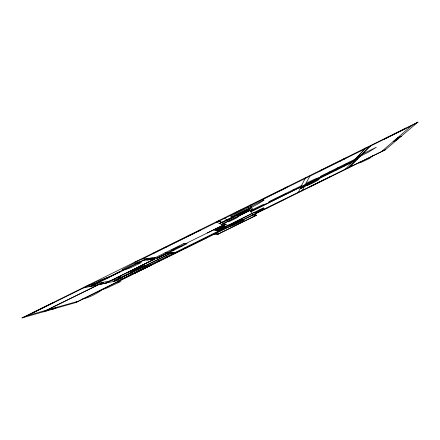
<?xml version="1.0" encoding="UTF-8"?>
<svg xmlns="http://www.w3.org/2000/svg" width="440" height="440" viewBox="0 0 440 440"><rect width="100%" height="100%" fill="white"/><g stroke="black" fill="none" stroke-linecap="round" stroke-linejoin="round"><path stroke-width="0.66" d="M277.195 198.451L277.31 197.577M132.176 274.032L129.69 275.517M281.963 189.981L282.101 189.294M283.305 189.316L283.454 188.623M284.647 188.656L284.812 187.952M286.451 187.759L286.644 187.044M285.307 194.441L285.571 193.496M287.798 187.094L288.002 186.373M284.455 199.551L284.587 199.084M285.511 199.029L285.659 198.556M293.117 190.586L293.524 189.569M300.823 186.956L305.459 177.738M298.007 192.858L300.118 188.694L304.365 186.599L301.95 190.916M305.08 184.855L310.37 175.312M306.312 184.245L307.197 182.683L307.895 182.341L315.915 178.618L318.192 177.98L317.961 178.486M320.106 171.121L320.705 170.203M310.019 186.934L310.404 186.346M321.453 170.451L322.069 169.527M311.08 186.406L311.482 185.812M312.664 185.631L313.077 185.026M313.726 185.103L314.149 184.498M353.249 161.062L351.879 162.487L319.374 178.541L300.047 188.848L317.867 179.218L318.78 177.909M314.793 184.575L315.227 183.964M319.99 177.309L320.837 176.115L355.031 159.225L353.606 160.71L365.03 148.907M320.364 177.128L319.352 178.552L317.867 179.218M328.377 173.168L329.368 171.903M327.481 174.531L328.438 173.316M340.038 161.26L340.885 160.221M341.396 160.595L342.254 159.544M342.749 159.923L343.629 158.868M344.163 159.225L345.059 158.158M329.164 177.485L329.742 176.803M345.521 158.554L346.429 157.476M335.599 170.522L336.694 169.24M336.776 169.021L337.909 167.684M330.231 176.957L330.82 176.27M343.734 166.507L344.966 165.154M345.18 164.868L346.462 163.46M344.795 169.769L366.256 147.675M369.754 146.57L357.401 159.011L250.74 211.69L249.904 210.524M357.379 159.022L349.058 167.382L385.336 149.765L418 122.084L22 317.916L75.597 302.621L385.336 149.765M359.827 162.069L358.941 163.004L360.899 162.492L369.837 158.301L372.779 155.672M384.065 139.348L385.116 138.347M385.435 138.672L386.502 137.665M219.203 230.577L221.507 229.444L220.578 229.994M225.401 227.238L223.086 228.382L225.385 227.227M403.266 129.855L404.503 128.761M404.641 129.173L405.889 128.073M382.091 151.08L411.499 125.78L418 122.084M395.555 140.316L398.794 137.55M75.597 302.621L121.303 279.78M219.263 228.431L219.72 228.19M220.77 228.08L219.703 228.591L220.754 228.074M126.286 277.101L130.449 274.67M139.354 261.888L134.096 262.482L142.5 258.94L147.345 258.489L139.354 261.888L95.068 283.778L91.174 286.253L83.567 287.92L27.913 315.442L22 317.916M83.567 287.92L88.05 285.252L95.068 283.778M216.106 221.925L221.661 224.477L252.401 209.121M113.828 281.419L145.624 265.589M263.923 209.281L263.654 207.74L225.935 226.518L254.771 212.119L256.245 215.358L217.184 234.63L214.588 234.031M207.24 233.007L225.236 224.12L165.429 253.649L167.722 253.501M247.704 206.305L250.74 211.69L357.736 158.67M217.184 234.63L218.757 233.734L216.337 233.167M150.139 258.197L146.883 260.007L151.151 258.099L147.923 259.897L152.147 258.011L148.94 259.793L153.126 257.917L149.941 259.683L155.04 257.741L151.415 259.529M229.911 218.658L229.466 218.917L230.021 218.68M230.203 218.614L230.648 218.35L230.12 218.554M143.93 268.153L144.551 267.905M144.243 268.004L143.841 268.213L144.199 268.059M144.463 267.933L144.864 267.724L144.337 267.954M306.895 185.284L317.471 179.57M119.675 276.639C121.418 275.803 116.529 278.163 120.12 276.397L119.103 276.721M173.882 252.428L172.002 253.418L174.152 252.412L172.277 253.402L175.219 252.351L173.228 253.336M224.769 227.926C227.706 226.281 221.172 229.515 224.549 228.036M35.085 311.668L52.223 303.193M385.963 138.171L403.882 129.311M155.089 252.412L161.343 249.321M165.71 247.159L186.94 236.66M191.56 234.377L198.721 230.835M235.301 212.746L241.995 209.435M263.351 198.875L282.029 189.64M284.73 188.304L286.55 187.402M321.761 169.989L340.461 160.743M343.189 159.396L344.608 158.691M370.111 146.245L411.499 125.78M84.243 287.771L99.594 280.363L108.686 276.964L88.869 286.759M142.5 258.94L369.826 146.531L371.036 145.31L348.507 167.937L349.277 167.162L120.934 279.857M230.912 216.161L248.391 207.521L247.973 206.784M248.435 207.609L264.055 199.887C254.617 207.257 242.115 210.678 231.93 216.953M106.97 278.173L117.788 272.822M147.444 258.445L91.174 286.253L122.359 279.543M251.647 207.559L219.461 223.465L221.832 222.481M219.654 223.559L251.719 207.708M222.266 222.701L249.381 209.297M43.049 311.911L103.493 282.216L43.885 311.668M357.748 156.42L376.37 147.219L368.687 152.009L355.608 158.62M46.2 311.009L49.638 309.309M46.673 310.877L50.105 309.177M221.661 224.477L252.466 209.259M250.173 210.683L262.504 204.859L265.859 203.924L250.635 211.508M151.47 259.529L164.802 252.94L177.744 252.208M396.77 138.446L401.368 136.175M301.488 185.636L269.065 201.652L269.093 202.45M396.5 138.683L401.093 136.411M269.077 202.054L285.439 193.974M52.729 309.144L56.067 307.494M53.174 309.018L56.507 307.373M143.566 260.353L154.55 259.199L139.557 266.437L142.896 265.942M154.099 259.248L105.55 283.239L98.45 284.708M167.524 252.786L105.54 283.239L106.183 283.096M140.234 266.338L127.177 272.784L131.929 271.084L142.72 265.969M156.865 258.132L165.204 254.012L166.122 253.946L157.85 258.033L156.865 258.132L166.122 253.946M393.316 141.422L397.788 139.211M160.171 256.69L162.701 255.442M393.063 141.642L397.524 139.436M169.384 252.681L166.815 253.952L169.406 253.776L172.376 252.511L146.009 265.529M213.906 229.878L214.841 230.159L224.004 225.632L214.478 229.592M140.8 266.976L143.495 265.645L146.355 265.227L113.339 281.529L118.184 279.268L126.478 277.508M219.659 228.206L220.341 227.92L219.83 228.14M117.018 279.163L128.183 273.9L118.613 278.828M217.239 229.614L223.372 226.567M169.406 253.776L145.426 265.617L146.927 265.392L144.111 266.464M171.913 252.538L169.851 253.556L175.808 253.171M230.043 226.402L228.135 225.434L217.146 230.742L216.458 230.527L225.22 226.204M171.144 253.473L173.179 252.466M226.204 226.683L217.701 230.879L218.449 231.105M255.024 212.669L263.764 208.357M149.875 264.952L173.443 253.325M175.428 252.34L226.831 226.969M255.189 213.032L263.835 208.764M255.349 213.389L263.906 209.165M135.179 273.026L149.166 266.123M186.868 247.517L188.639 246.637M190.735 245.603L205.299 238.42M265.457 208.725L267.328 207.806M269.451 206.756L284.52 199.32M311.278 186.115L312.868 185.328M315.007 184.272L329.45 177.144M214.77 234.069L216.513 233.211M253.776 214.83L255.596 213.928M217.025 234.591L256.201 215.254M119.581 276.705L118.69 276.925M220.358 230.104L219.225 230.588M128.975 275.869L124.537 277.75L131.995 274.071M144.37 267.982L144.062 268.109M219.775 228.212L219.28 228.443M216.458 230.527L225.797 226.468M254.452 216.123L256.245 215.358M306.158 185.548C305.861 187.011 325.902 176.572 316.756 179.823M99.957 290.598L107.651 287.678L120.813 281.463L115.313 282.733M48.389 310.024L54.401 308.319M27.913 315.442L77.231 301.527M82.214 299.068C89.04 297.688 95.359 294.36 101.107 290.548L100.249 290.527M34.056 311.949L36.096 311.388M32.758 312.593L34.809 312.026M51.271 303.441L53.169 302.951M52.575 302.797L54.461 302.313M97.812 284.851L91.174 286.253L96.514 283.618L110.44 280.825M111.342 280.374L119.345 278.696M119.675 277.849L121.242 277.53M116.485 278.014L121.297 275.638M133.485 273.663L134.794 273.405M134.525 273.147L135.822 272.899M104.797 278.971L106.618 278.619M106.057 278.35L107.866 278.003M131.609 272.641L130.642 272.591L140.025 267.449L143.105 266.964M140.866 270.017C137.137 270.309 134.756 273.955 131.032 274.257L149.776 264.968L152.806 264.517M116.941 272.965L118.63 272.679M118.206 272.344L119.884 272.063M144.755 268.048L144.315 268.12L145.59 267.636M148.577 266.211L149.743 266.03M137.913 267.421L143.721 266.524M147.939 265.876L151.014 265.403M157.724 261.079L159.401 260.871M165.578 257.202L167.139 257.054M147.428 258.445L155.1 257.736M153.071 253.099L154.457 253.028M167.282 252.747L176.847 252.263M154.402 252.445L155.771 252.379M173.921 250.212L171.369 250.294L179.493 246.285L181.836 246.301M160.688 249.332L161.986 249.304M162.019 248.677L163.301 248.655M183.964 248.127L185.257 248.111M185.411 248.034L186.225 248.028M163.752 247.819L165.011 247.808M186.461 247.517L187.27 247.511M165.083 247.159L166.326 247.159M188.243 246.637L189.035 246.642M189.294 246.12L190.075 246.125M190.35 245.597L191.12 245.614M186.439 236.599L187.435 236.72M204.98 238.376L205.612 238.458M187.776 235.939L188.755 236.066M206.036 237.853L206.657 237.941M189.75 234.96L190.707 235.103M191.087 234.3L192.027 234.448M198.292 230.736L199.144 230.929M199.628 230.076L200.47 230.274M214.841 230.159L218.477 231.094M214.522 229.57L215.452 229.856M219.389 227.915L223.262 229.356M222.536 227.035L222.921 227.194L217.723 229.757L216.805 229.471L222.09 226.859L222.481 227.024M223.02 225.214L227.502 227.26M223.223 225.275L227.942 227.436M218.433 220.776L223.575 223.361M219.082 221.073L221.672 222.376M223.823 223.41L227.821 225.423M228.597 225.038L230.016 224.939L232.771 223.883L242.803 219.175L242.033 218.405M230.252 225.902L231.044 226.116L232.925 225.522L243.859 220.468L242.996 219.615M226.116 220.726L234.245 216.711M228.03 221.161L229.026 221.766C232.249 219.687 237.512 218.411 239.547 215.468M224.626 218.334L226.941 219.775M230.175 215.589L232.21 217.168M233.745 213.202L234.185 213.604M235.092 212.537L235.51 212.949M241.824 209.209L242.165 209.66M243.172 208.544L243.496 209M245.955 211.464L246.24 211.871M250.762 211.679L251.972 213.499M252.186 213.56L253.011 215.066M253.715 214.72L254.502 216.216M250.399 204.969L253.011 210.392M259.21 209.935L259.391 210.513M261.954 199.254L262.059 199.821M264.363 209.066L264.423 209.435M263.307 198.583L263.395 199.161M265.43 208.544L265.48 208.912M267.311 207.614L267.344 207.994M268.378 207.086L268.4 207.471M269.445 206.558L269.456 206.948M237.688 215.727L249.172 210.424L248.924 209.996L237.688 215.727M122.628 269.396L122.265 270.045C129.124 269.352 135.102 265.331 141.312 262.642L133.32 263.61L122.628 269.396M218.895 230.406L221.172 229.323L218.895 230.406M230.401 218.29L229.394 218.785L230.401 218.29M247.803 210.788L247.302 211.03L247.803 210.788M183.871 243.518L164.929 252.879L168.944 252.654L187.171 243.65L183.871 243.518M119.235 278.256L118.789 278.476L119.235 278.256M147.444 266.211L139.843 269.962L141.301 269.704L148.819 265.997L147.444 266.211"/></g></svg>
